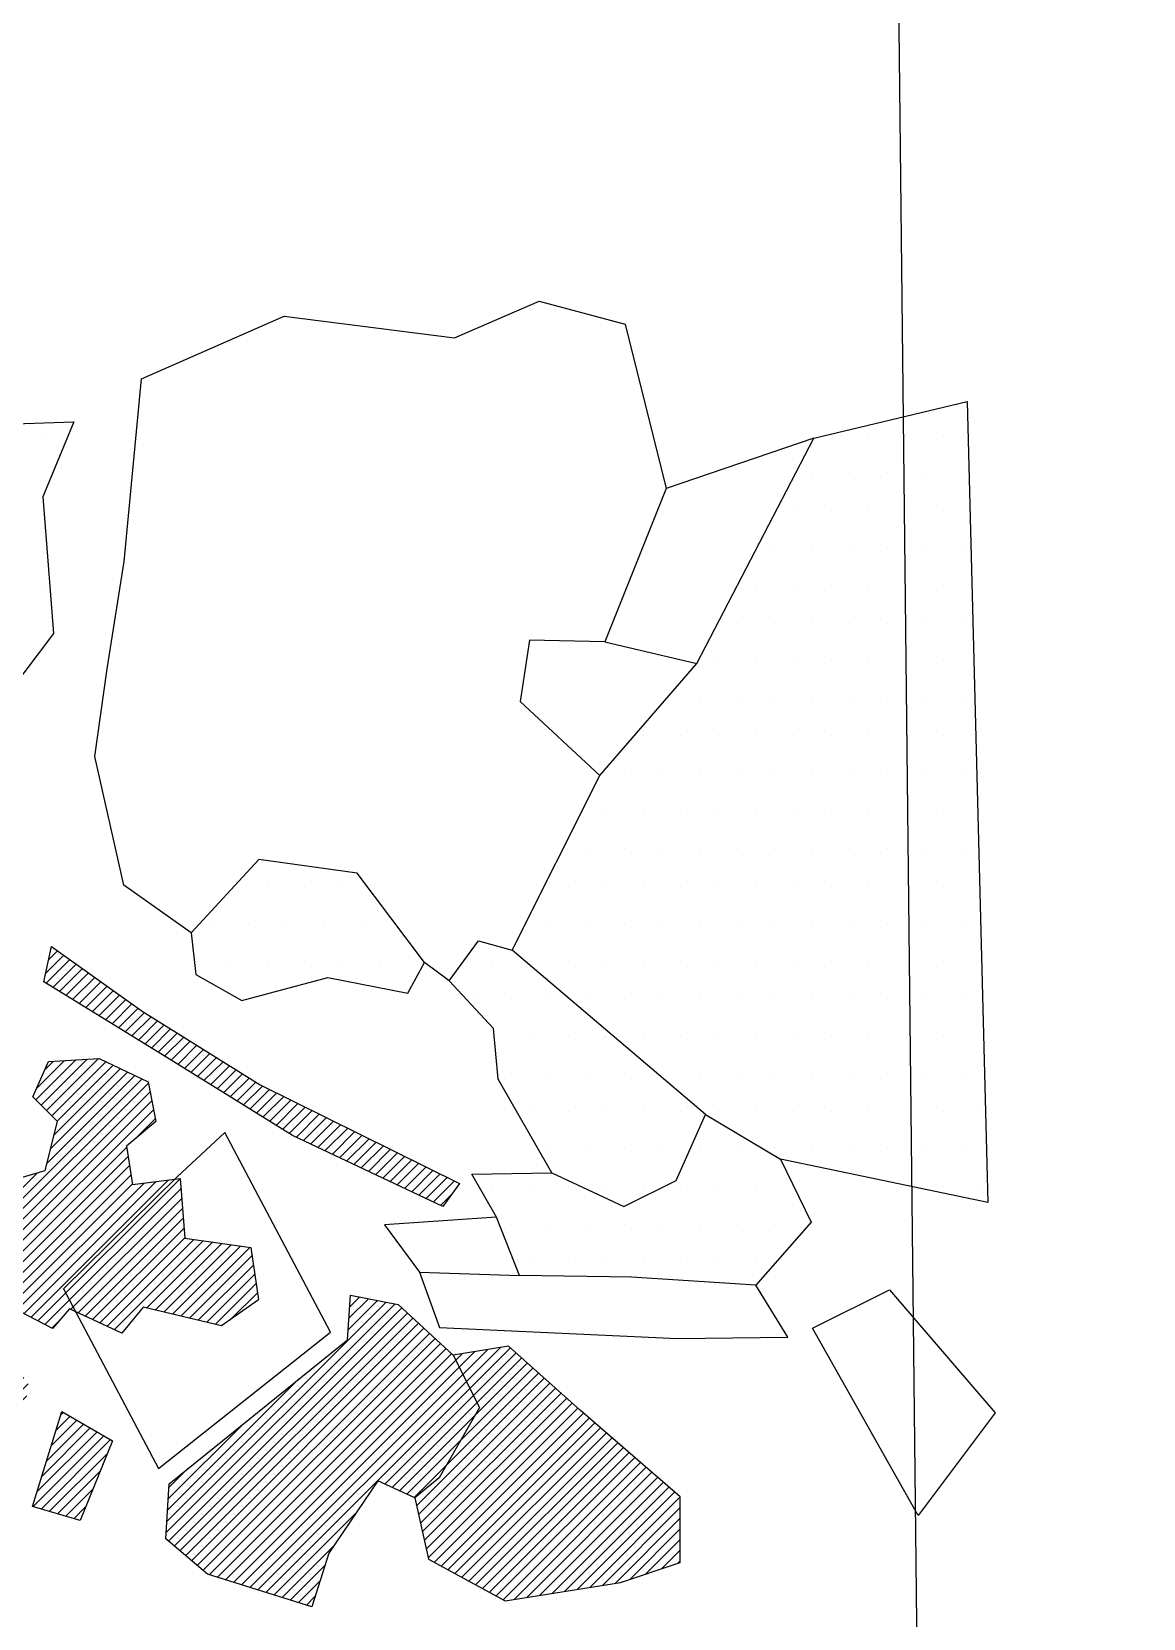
# Model space of a CAD drawing. Header units: metres. Extents: x 1.22 to 3.42, y -20.9 to -16.58.
# Drawn here: x 3.053 to 3.423, y -18.006 to -17.478 of the extents above; entities that cross this region are included whole.
import ezdxf

# ---------------------------------------------------------------- set-up
doc = ezdxf.new("R2010")
doc.units = ezdxf.units.M
doc.header["$LTSCALE"] = 25
doc.header["$MEASUREMENT"] = 0
doc.linetypes.add('STRICHPUNKTX2', pattern=[2, 1, -0.5, 0, -0.5])
doc.layers.get('0').update_dxf_attribs({"linetype": 'CONTINUOUS'})
for name, color, linetype in [('GRABUNGSGRENZE', 3, 'STRICHPUNKTX2'), ('KNOCHEN', 2, 'CONTINUOUS'), ('KNOCHENSCHRAFF', 2, 'CONTINUOUS'), ('STEINE', 4, 'CONTINUOUS'), ('STEINESCHRAFF', 4, 'CONTINUOUS')]:
    doc.layers.add(name, color=color, linetype=linetype)

# ---------------------------------------------------------------- blocks, each defined once
blk = doc.blocks.new('*X25')
at = {"color": 0}
for p, q in [((305.755, -1779.149), (306.353, -1778.551)), ((305.772, -1779.486), (306.559, -1778.699)), ((305.854, -1778.697), (306.147, -1778.404)), ((305.991, -1779.621), (306.766, -1778.846)), ((306.209, -1779.756), (306.972, -1778.993)), ((306.428, -1779.89), (307.178, -1779.14)), ((306.647, -1780.025), (307.385, -1779.288)), ((306.866, -1780.16), (307.591, -1779.435)), ((307.084, -1780.295), (307.797, -1779.582)), ((307.303, -1780.43), (308.003, -1779.729)), ((293.383, -1786.571), (299.932, -1780.022)), ((293.826, -1786.483), (300.419, -1779.89)), ((294.413, -1786.248), (300.772, -1779.89)), ((295.001, -1786.014), (301.125, -1779.89)), ((295.589, -1785.78), (301.478, -1779.891)), ((296.3, -1785.423), (301.831, -1779.891)), ((297.068, -1785.008), (302.184, -1779.892)), ((297.837, -1784.593), (302.537, -1779.892)), ((298.605, -1784.178), (302.89, -1779.893)), ((299.374, -1783.763), (303.173, -1779.964)), ((299.977, -1783.513), (303.288, -1780.202)), ((307.522, -1780.564), (308.21, -1779.877)), ((307.741, -1780.699), (308.416, -1780.024)), ((307.959, -1780.834), (308.622, -1780.171)), ((308.178, -1780.969), (308.829, -1780.318)), ((293.15, -1786.451), (299.155, -1780.446)), ((300.561, -1783.283), (303.404, -1780.44)), ((301.144, -1783.053), (303.519, -1780.678)), ((308.397, -1781.104), (309.039, -1780.461)), ((308.616, -1781.238), (309.257, -1780.597)), ((308.834, -1781.373), (309.474, -1780.733)), ((289.211, -1784.734), (292.658, -1781.286)), ((289.313, -1784.278), (292.36, -1781.23)), ((289.444, -1783.793), (292.063, -1781.174)), ((289.463, -1784.835), (292.956, -1781.342)), ((289.575, -1783.308), (291.765, -1781.119)), ((289.707, -1782.823), (291.467, -1781.063)), ((289.838, -1782.339), (291.169, -1781.007)), ((292.685, -1786.209), (297.601, -1781.293)), ((292.918, -1786.33), (298.378, -1780.869)), ((301.728, -1782.823), (303.635, -1780.916)), ((302.311, -1782.593), (303.75, -1781.154)), ((302.895, -1782.363), (303.866, -1781.392)), ((309.053, -1781.508), (309.692, -1780.869)), ((309.272, -1781.643), (309.909, -1781.005)), ((309.491, -1781.778), (310.127, -1781.141)), ((309.709, -1781.913), (310.344, -1781.278)), ((289.715, -1784.936), (293.253, -1781.398)), ((289.967, -1785.037), (293.551, -1781.454)), ((290.22, -1785.139), (293.849, -1781.51)), ((290.472, -1785.24), (294.146, -1781.565)), ((290.724, -1785.341), (294.444, -1781.621)), ((290.977, -1785.443), (294.742, -1781.677)), ((291.229, -1785.544), (295.04, -1781.733)), ((291.481, -1785.645), (295.337, -1781.789)), ((291.733, -1785.746), (295.635, -1781.845)), ((291.986, -1785.848), (295.933, -1781.901)), ((292.452, -1786.088), (296.824, -1781.716)), ((303.478, -1782.133), (303.982, -1781.63)), ((304.062, -1781.903), (304.097, -1781.868)), ((309.928, -1782.047), (310.562, -1781.414)), ((310.146, -1782.183), (310.779, -1781.55)), ((310.364, -1782.318), (310.997, -1781.686)), ((310.582, -1782.454), (311.215, -1781.822)), ((292.219, -1785.967), (296.23, -1781.956)), ((305.428, -1783.365), (306.755, -1782.038)), ((305.45, -1782.99), (306.379, -1782.06)), ((305.605, -1783.542), (307.131, -1782.016)), ((305.724, -1782.362), (306.004, -1782.083)), ((305.781, -1783.719), (307.507, -1781.994)), ((305.915, -1784.999), (308.476, -1782.439)), ((305.958, -1783.896), (307.755, -1782.099)), ((306.034, -1784.527), (308.236, -1782.326)), ((306.135, -1784.073), (307.995, -1782.213)), ((310.8, -1782.59), (311.432, -1781.958)), ((311.018, -1782.725), (311.65, -1782.094)), ((311.236, -1782.861), (311.867, -1782.23)), ((311.454, -1782.996), (312.085, -1782.366)), ((304.186, -1787.436), (308.957, -1782.665)), ((304.275, -1787.7), (309.169, -1782.807)), ((305.797, -1785.472), (308.716, -1782.552)), ((311.672, -1783.132), (312.302, -1782.502)), ((311.89, -1783.268), (312.52, -1782.638)), ((312.108, -1783.403), (312.737, -1782.774)), ((312.326, -1783.539), (312.961, -1782.904)), ((304.364, -1787.964), (309.225, -1783.103)), ((304.454, -1788.229), (309.282, -1783.4)), ((312.544, -1783.674), (313.197, -1783.021)), ((312.762, -1783.81), (313.434, -1783.137)), ((312.98, -1783.946), (313.671, -1783.254)), ((313.198, -1784.081), (313.907, -1783.371)), ((313.416, -1784.217), (314.144, -1783.488)), ((304.543, -1788.493), (309.339, -1783.697)), ((308.712, -1784.678), (309.396, -1783.994)), ((313.634, -1784.352), (314.381, -1783.605)), ((313.851, -1784.488), (314.617, -1783.722)), ((314.081, -1784.612), (314.854, -1783.839)), ((314.321, -1784.725), (315.091, -1783.956)), ((314.562, -1784.838), (315.327, -1784.073)), ((314.802, -1784.952), (315.564, -1784.189)), ((315.042, -1785.065), (315.801, -1784.306)), ((315.283, -1785.178), (316.037, -1784.423)), ((315.523, -1785.291), (316.274, -1784.54)), ((304.633, -1788.757), (308.448, -1784.941)), ((315.763, -1785.404), (316.511, -1784.657)), ((316.004, -1785.518), (316.747, -1784.774)), ((316.244, -1785.631), (316.984, -1784.891)), ((316.484, -1785.744), (317.221, -1785.008)), ((304.566, -1789.531), (308.545, -1785.552)), ((304.692, -1789.051), (308.497, -1785.247)), ((316.725, -1785.857), (317.457, -1785.125)), ((316.965, -1785.97), (317.694, -1785.242)), ((317.206, -1786.084), (317.931, -1785.358)), ((317.446, -1786.197), (318.167, -1785.475)), ((317.686, -1786.31), (318.404, -1785.592)), ((303.918, -1786.643), (304.483, -1786.078)), ((304.007, -1786.908), (304.979, -1785.935)), ((304.096, -1787.172), (305.476, -1785.792)), ((304.44, -1790.01), (308.593, -1785.857)), ((304.795, -1790.362), (309.025, -1786.132)), ((305.028, -1790.483), (309.43, -1786.081)), ((305.261, -1790.603), (309.836, -1786.029)), ((305.494, -1790.724), (310.229, -1785.989)), ((317.927, -1786.423), (318.641, -1785.709)), ((318.167, -1786.536), (318.877, -1785.826)), ((318.407, -1786.65), (319.114, -1785.943)), ((318.648, -1786.763), (319.351, -1786.06)), ((303.828, -1786.379), (303.986, -1786.221)), ((304.562, -1790.242), (308.642, -1786.162)), ((305.727, -1790.845), (310.254, -1786.318)), ((306.59, -1790.335), (310.279, -1786.647)), ((318.888, -1786.876), (319.248, -1786.516)), ((283.329, -1789.555), (285.811, -1787.073)), ((306.83, -1790.449), (310.303, -1786.975)), ((283.253, -1789.277), (285.296, -1787.234)), ((283.464, -1789.774), (286.01, -1787.227)), ((283.569, -1788.608), (284.782, -1787.395)), ((283.598, -1789.992), (286.205, -1787.385)), ((283.733, -1790.211), (286.4, -1787.544)), ((283.868, -1790.429), (286.595, -1787.703)), ((283.885, -1787.938), (284.267, -1787.556)), ((307.07, -1790.562), (310.328, -1787.304)), ((307.31, -1790.675), (310.353, -1787.633)), ((284.094, -1790.557), (286.551, -1788.1)), ((307.551, -1790.789), (310.378, -1787.961)), ((307.791, -1790.902), (310.68, -1788.013)), ((308.031, -1791.016), (310.99, -1788.057)), ((309.107, -1790.293), (311.3, -1788.1)), ((309.393, -1790.36), (311.61, -1788.144)), ((309.679, -1790.428), (311.92, -1788.188)), ((309.965, -1790.496), (312.23, -1788.231)), ((284.324, -1790.681), (286.446, -1788.558)), ((310.251, -1790.563), (312.539, -1788.275)), ((310.537, -1790.631), (312.614, -1788.554)), ((284.553, -1790.805), (286.436, -1788.923)), ((284.783, -1790.929), (286.603, -1789.109)), ((284.985, -1794.263), (290.335, -1788.912)), ((285.012, -1791.053), (286.77, -1789.295)), ((285.149, -1794.452), (290.659, -1788.942)), ((285.312, -1794.642), (290.965, -1788.99)), ((285.476, -1794.832), (291.194, -1789.114)), ((285.64, -1795.022), (291.424, -1789.238)), ((289.005, -1789.889), (290.012, -1788.882)), ((289.102, -1789.438), (289.688, -1788.853)), ((289.199, -1788.987), (289.364, -1788.823)), ((295.891, -1792.548), (299.149, -1789.291)), ((296.306, -1792.488), (299.542, -1789.251)), ((296.72, -1792.427), (299.936, -1789.211)), ((297.134, -1792.367), (300.313, -1789.187)), ((297.548, -1792.306), (300.652, -1789.203)), ((297.962, -1792.246), (300.99, -1789.218)), ((298.37, -1792.191), (301.328, -1789.233)), ((298.74, -1792.175), (301.666, -1789.249)), ((299.11, -1792.158), (302.004, -1789.264)), ((299.48, -1792.142), (302.342, -1789.279)), ((299.85, -1792.126), (302.681, -1789.295)), ((300.22, -1792.109), (303.019, -1789.31)), ((310.823, -1790.699), (312.659, -1788.862)), ((311.109, -1790.766), (312.704, -1789.171)), ((285.212, -1791.207), (286.937, -1789.482)), ((285.276, -1791.497), (287.105, -1789.668)), ((285.804, -1795.212), (291.653, -1789.362)), ((285.977, -1795.392), (291.882, -1789.487)), ((286.386, -1795.337), (292.111, -1789.611)), ((286.795, -1795.281), (292.341, -1789.735)), ((290.085, -1793.759), (294.001, -1789.843)), ((290.823, -1793.374), (294.404, -1789.793)), ((291.561, -1792.989), (294.808, -1789.743)), ((292.026, -1792.878), (295.211, -1789.693)), ((292.407, -1792.851), (295.606, -1789.652)), ((292.788, -1792.823), (296, -1789.612)), ((293.169, -1792.796), (296.393, -1789.572)), ((293.55, -1792.768), (296.787, -1789.532)), ((293.931, -1792.741), (297.18, -1789.492)), ((294.313, -1792.713), (297.574, -1789.452)), ((294.694, -1792.686), (297.968, -1789.412)), ((295.075, -1792.658), (298.361, -1789.371)), ((295.477, -1792.609), (298.755, -1789.331)), ((300.59, -1792.093), (303.357, -1789.325)), ((300.959, -1792.077), (303.676, -1789.36)), ((311.395, -1790.834), (312.749, -1789.48)), ((311.937, -1790.645), (312.794, -1789.788)), ((284.224, -1793.256), (287.544, -1789.936)), ((284.33, -1793.504), (287.834, -1789.999)), ((284.494, -1793.693), (288.124, -1790.063)), ((284.657, -1793.883), (288.413, -1790.127)), ((284.821, -1794.073), (288.703, -1790.191)), ((285.34, -1791.786), (287.272, -1789.854)), ((287.285, -1795.144), (292.57, -1789.86)), ((287.975, -1794.808), (292.799, -1789.984)), ((288.666, -1794.471), (293.194, -1789.943)), ((289.356, -1794.134), (293.597, -1789.893)), ((301.329, -1792.06), (303.141, -1790.248)), ((309.765, -1797.767), (317.375, -1790.156)), ((309.786, -1797.392), (317.08, -1790.099)), ((309.836, -1798.049), (317.597, -1790.289)), ((315.81, -1791.014), (316.784, -1790.041)), ((315.837, -1790.634), (316.488, -1789.983)), ((315.864, -1790.254), (316.192, -1789.926)), ((315.891, -1789.873), (315.896, -1789.868)), ((305.96, -1790.965), (306.183, -1790.742)), ((310.027, -1798.212), (317.781, -1790.458)), ((310.218, -1798.375), (317.965, -1790.627)), ((310.408, -1798.538), (318.149, -1790.797)), ((300.47, -1795.041), (304.171, -1791.339)), ((308.271, -1791.129), (308.35, -1791.05)), ((310.599, -1798.701), (318.334, -1790.966)), ((310.79, -1798.863), (318.518, -1791.135)), ((310.98, -1799.026), (318.702, -1791.305)), ((299.897, -1794.199), (302.195, -1791.901)), ((300.041, -1794.41), (302.689, -1791.761)), ((300.184, -1794.62), (303.183, -1791.62)), ((300.327, -1794.831), (303.677, -1791.48)), ((300.741, -1795.124), (304.329, -1791.536)), ((301.069, -1795.149), (304.469, -1791.75)), ((311.188, -1799.172), (318.886, -1791.474)), ((311.458, -1799.256), (319.071, -1791.643)), ((311.728, -1799.34), (319.255, -1791.812)), ((319.392, -1792.029), (319.607, -1791.814)), ((319.51, -1792.265), (320.031, -1791.744)), ((319.627, -1792.5), (320.454, -1791.674)), ((319.745, -1792.736), (320.878, -1791.604)), ((319.863, -1792.972), (321.216, -1791.619)), ((319.98, -1793.208), (321.402, -1791.786)), ((320.098, -1793.444), (321.589, -1791.953)), ((283.907, -1792.513), (284.025, -1792.394)), ((284.012, -1792.76), (284.486, -1792.287)), ((284.118, -1793.008), (284.946, -1792.18)), ((299.754, -1793.989), (301.701, -1792.042)), ((301.397, -1795.175), (304.608, -1791.963)), ((301.725, -1795.2), (304.748, -1792.177)), ((302.054, -1795.225), (304.888, -1792.391)), ((311.997, -1799.423), (319.392, -1792.029)), ((312.267, -1799.507), (319.51, -1792.265)), ((319.093, -1795.51), (322.148, -1792.455)), ((319.556, -1794.694), (321.962, -1792.288)), ((320.018, -1793.877), (321.775, -1792.121)), ((290.762, -1794.142), (291.956, -1792.948)), ((302.382, -1795.25), (305.028, -1792.604)), ((302.71, -1795.276), (305.168, -1792.818)), ((309.808, -1797.017), (314.17, -1792.654)), ((312.537, -1799.591), (319.627, -1792.5)), ((312.807, -1799.675), (319.745, -1792.736)), ((313.077, -1799.758), (319.863, -1792.972)), ((318.085, -1796.871), (322.335, -1792.622)), ((318.15, -1797.16), (322.521, -1792.789)), ((318.215, -1797.449), (322.708, -1792.956)), ((290.555, -1797.178), (294.216, -1793.516)), ((290.597, -1796.782), (293.987, -1793.392)), ((290.64, -1796.386), (293.697, -1793.329)), ((290.682, -1795.99), (293.407, -1793.265)), ((290.724, -1795.595), (293.117, -1793.202)), ((290.761, -1794.85), (292.537, -1793.075)), ((290.761, -1795.204), (292.827, -1793.138)), ((290.762, -1794.496), (292.246, -1793.011)), ((303.038, -1795.301), (305.122, -1793.217)), ((317.035, -1796.154), (319.98, -1793.208)), ((317.277, -1796.265), (320.098, -1793.444)), ((318.279, -1797.738), (322.894, -1793.123)), ((318.344, -1798.027), (323.081, -1793.29)), ((318.408, -1798.316), (323.267, -1793.457)), ((290.369, -1798.424), (294.815, -1793.978)), ((290.431, -1798.008), (294.616, -1793.824)), ((290.494, -1797.593), (294.416, -1793.67)), ((303.367, -1795.326), (304.642, -1794.051)), ((305.933, -1794.881), (306.789, -1794.026)), ((306.091, -1794.37), (306.565, -1793.896)), ((306.248, -1793.859), (306.34, -1793.767)), ((317.519, -1796.377), (320.018, -1793.877)), ((318.473, -1798.605), (323.453, -1793.624)), ((318.675, -1798.757), (323.642, -1793.79)), ((318.904, -1798.881), (323.831, -1793.954)), ((290.477, -1798.67), (295.015, -1794.132)), ((290.672, -1798.829), (295.214, -1794.286)), ((290.866, -1798.988), (295.418, -1794.437)), ((291.061, -1799.146), (295.752, -1794.456)), ((291.327, -1799.234), (296.087, -1794.475)), ((291.672, -1799.243), (296.421, -1794.494)), ((292.017, -1799.251), (296.756, -1794.513)), ((292.363, -1799.259), (297.09, -1794.532)), ((305.325, -1796.904), (307.685, -1794.543)), ((305.462, -1796.413), (307.461, -1794.414)), ((305.619, -1795.902), (307.237, -1794.284)), ((305.776, -1795.392), (307.013, -1794.155)), ((309.829, -1796.642), (312.327, -1794.144)), ((319.133, -1799.005), (324.021, -1794.117)), ((319.363, -1799.129), (324.211, -1794.281)), ((319.592, -1799.254), (324.4, -1794.445)), ((292.708, -1799.268), (297.337, -1794.638)), ((293.053, -1799.276), (297.506, -1794.822)), ((293.398, -1799.284), (297.676, -1795.007)), ((303.695, -1795.352), (304.161, -1794.885)), ((305.598, -1796.984), (307.909, -1794.673)), ((317.761, -1796.488), (319.556, -1794.694)), ((319.821, -1799.378), (324.59, -1794.609)), ((320.051, -1799.502), (324.78, -1794.773)), ((320.28, -1799.626), (324.969, -1794.937)), ((320.509, -1799.75), (325.159, -1795.101)), ((295.001, -1798.035), (297.845, -1795.191)), ((295.48, -1797.909), (298.015, -1795.375)), ((295.887, -1797.856), (298.184, -1795.559)), ((305.872, -1797.063), (307.794, -1795.141)), ((309.85, -1796.267), (310.484, -1795.634)), ((318.003, -1796.599), (319.093, -1795.51)), ((320.739, -1799.875), (325.349, -1795.264)), ((320.968, -1799.999), (325.539, -1795.428)), ((321.332, -1799.988), (325.728, -1795.592)), ((296.293, -1797.803), (298.354, -1795.743)), ((296.7, -1797.75), (298.523, -1795.927)), ((297.095, -1797.709), (298.693, -1796.111)), ((306.146, -1797.143), (307.553, -1795.736)), ((321.752, -1799.922), (325.918, -1795.756)), ((322.173, -1799.855), (326.108, -1795.92)), ((322.593, -1799.788), (326.297, -1796.084)), ((286.943, -1796.9), (287.251, -1796.593)), ((287.073, -1797.124), (287.945, -1796.252)), ((287.202, -1797.348), (288.125, -1796.426)), ((287.332, -1797.572), (288.305, -1796.599)), ((297.432, -1797.725), (298.862, -1796.295)), ((297.77, -1797.741), (299.032, -1796.479)), ((298.107, -1797.758), (299.201, -1796.663)), ((306.42, -1797.223), (307.312, -1796.331)), ((323.013, -1799.721), (326.487, -1796.248)), ((323.433, -1799.655), (326.677, -1796.411)), ((323.854, -1799.588), (326.861, -1796.581)), ((287.462, -1797.796), (288.485, -1796.773)), ((287.591, -1798.02), (288.665, -1796.946)), ((287.721, -1798.244), (288.846, -1797.119)), ((298.444, -1797.774), (299.371, -1796.847)), ((298.781, -1797.79), (299.54, -1797.031)), ((299.119, -1797.806), (299.71, -1797.216)), ((306.693, -1797.303), (307.071, -1796.925)), ((313.347, -1799.842), (316.071, -1797.117)), ((324.274, -1799.521), (326.86, -1796.935)), ((287.854, -1798.465), (289.026, -1797.293)), ((288.071, -1798.601), (289.206, -1797.466)), ((288.289, -1798.736), (289.386, -1797.64)), ((299.456, -1797.823), (299.879, -1797.4)), ((299.793, -1797.839), (300.049, -1797.584)), ((324.694, -1799.455), (326.86, -1797.289)), ((325.179, -1799.324), (326.86, -1797.643)), ((288.507, -1798.872), (289.566, -1797.813)), ((288.725, -1799.008), (289.746, -1797.986)), ((288.943, -1799.144), (289.927, -1798.16)), ((300.131, -1797.855), (300.218, -1797.768)), ((313.616, -1799.926), (315.31, -1798.232)), ((325.708, -1799.148), (326.859, -1797.997)), ((289.16, -1799.28), (290.107, -1798.333)), ((289.378, -1799.415), (290.287, -1798.507)), ((326.237, -1798.972), (326.859, -1798.351)), ((326.766, -1798.797), (326.858, -1798.705)), ((289.596, -1799.551), (290.035, -1799.112)), ((313.886, -1800.009), (315.033, -1798.863)), ((314.156, -1800.093), (314.87, -1799.379)), ((314.426, -1800.177), (314.707, -1799.896))]:
    blk.add_line(p, q, dxfattribs=at)
blk = doc.blocks.new('*X30')
at = {"color": 0}
for p, q in [((305.625, -1761.25), (305.625, -1761.25)), ((331.875, -1761.25), (331.875, -1761.25)), ((333.125, -1761.25), (333.125, -1761.25)), ((334.375, -1761.25), (334.375, -1761.25)), ((335.625, -1761.25), (335.625, -1761.25)), ((331.25, -1762.5), (331.25, -1762.5)), ((332.5, -1762.5), (332.5, -1762.5)), ((333.75, -1762.5), (333.75, -1762.5)), ((335, -1762.5), (335, -1762.5)), ((336.25, -1762.5), (336.25, -1762.5)), ((305.625, -1763.75), (305.625, -1763.75)), ((330.625, -1763.75), (330.625, -1763.75)), ((331.875, -1763.75), (331.875, -1763.75)), ((333.125, -1763.75), (333.125, -1763.75)), ((334.375, -1763.75), (334.375, -1763.75)), ((335.625, -1763.75), (335.625, -1763.75)), ((330, -1765), (330, -1765)), ((331.25, -1765), (331.25, -1765)), ((332.5, -1765), (332.5, -1765)), ((333.75, -1765), (333.75, -1765)), ((335, -1765), (335, -1765)), ((336.25, -1765), (336.25, -1765)), ((305.625, -1766.25), (305.625, -1766.25)), ((329.375, -1766.25), (329.375, -1766.25)), ((330.625, -1766.25), (330.625, -1766.25)), ((331.875, -1766.25), (331.875, -1766.25)), ((333.125, -1766.25), (333.125, -1766.25)), ((334.375, -1766.25), (334.375, -1766.25)), ((335.625, -1766.25), (335.625, -1766.25)), ((328.75, -1767.5), (328.75, -1767.5)), ((330, -1767.5), (330, -1767.5)), ((331.25, -1767.5), (331.25, -1767.5)), ((332.5, -1767.5), (332.5, -1767.5)), ((333.75, -1767.5), (333.75, -1767.5)), ((335, -1767.5), (335, -1767.5)), ((336.25, -1767.5), (336.25, -1767.5)), ((328.125, -1768.75), (328.125, -1768.75)), ((329.375, -1768.75), (329.375, -1768.75)), ((330.625, -1768.75), (330.625, -1768.75)), ((331.875, -1768.75), (331.875, -1768.75)), ((333.125, -1768.75), (333.125, -1768.75)), ((334.375, -1768.75), (334.375, -1768.75)), ((335.625, -1768.75), (335.625, -1768.75)), ((327.5, -1770), (327.5, -1770)), ((328.75, -1770), (328.75, -1770)), ((330, -1770), (330, -1770)), ((331.25, -1770), (331.25, -1770)), ((332.5, -1770), (332.5, -1770)), ((333.75, -1770), (333.75, -1770)), ((335, -1770), (335, -1770)), ((336.25, -1770), (336.25, -1770)), ((325.625, -1771.25), (325.625, -1771.25)), ((326.875, -1771.25), (326.875, -1771.25)), ((328.125, -1771.25), (328.125, -1771.25)), ((329.375, -1771.25), (329.375, -1771.25)), ((330.625, -1771.25), (330.625, -1771.25)), ((331.875, -1771.25), (331.875, -1771.25)), ((333.125, -1771.25), (333.125, -1771.25)), ((334.375, -1771.25), (334.375, -1771.25)), ((335.625, -1771.25), (335.625, -1771.25)), ((325, -1772.5), (325, -1772.5)), ((326.25, -1772.5), (326.25, -1772.5)), ((327.5, -1772.5), (327.5, -1772.5)), ((328.75, -1772.5), (328.75, -1772.5)), ((330, -1772.5), (330, -1772.5)), ((331.25, -1772.5), (331.25, -1772.5)), ((332.5, -1772.5), (332.5, -1772.5)), ((333.75, -1772.5), (333.75, -1772.5)), ((335, -1772.5), (335, -1772.5)), ((336.25, -1772.5), (336.25, -1772.5)), ((324.375, -1773.75), (324.375, -1773.75)), ((325.625, -1773.75), (325.625, -1773.75)), ((326.875, -1773.75), (326.875, -1773.75)), ((328.125, -1773.75), (328.125, -1773.75)), ((329.375, -1773.75), (329.375, -1773.75)), ((330.625, -1773.75), (330.625, -1773.75)), ((331.875, -1773.75), (331.875, -1773.75)), ((333.125, -1773.75), (333.125, -1773.75)), ((334.375, -1773.75), (334.375, -1773.75)), ((335.625, -1773.75), (335.625, -1773.75)), ((323.75, -1775), (323.75, -1775)), ((325, -1775), (325, -1775)), ((326.25, -1775), (326.25, -1775)), ((327.5, -1775), (327.5, -1775)), ((328.75, -1775), (328.75, -1775)), ((330, -1775), (330, -1775)), ((331.25, -1775), (331.25, -1775)), ((332.5, -1775), (332.5, -1775)), ((333.75, -1775), (333.75, -1775)), ((335, -1775), (335, -1775)), ((336.25, -1775), (336.25, -1775)), ((313.125, -1776.25), (313.125, -1776.25)), ((314.375, -1776.25), (314.375, -1776.25)), ((315.625, -1776.25), (315.625, -1776.25)), ((323.125, -1776.25), (323.125, -1776.25)), ((324.375, -1776.25), (324.375, -1776.25)), ((325.625, -1776.25), (325.625, -1776.25)), ((326.875, -1776.25), (326.875, -1776.25)), ((328.125, -1776.25), (328.125, -1776.25)), ((329.375, -1776.25), (329.375, -1776.25)), ((330.625, -1776.25), (330.625, -1776.25)), ((331.875, -1776.25), (331.875, -1776.25)), ((333.125, -1776.25), (333.125, -1776.25)), ((334.375, -1776.25), (334.375, -1776.25)), ((335.625, -1776.25), (335.625, -1776.25)), ((311.25, -1777.5), (311.25, -1777.5)), ((312.5, -1777.5), (312.5, -1777.5)), ((313.75, -1777.5), (313.75, -1777.5)), ((315, -1777.5), (315, -1777.5)), ((316.25, -1777.5), (316.25, -1777.5)), ((322.5, -1777.5), (322.5, -1777.5)), ((323.75, -1777.5), (323.75, -1777.5)), ((325, -1777.5), (325, -1777.5)), ((326.25, -1777.5), (326.25, -1777.5)), ((327.5, -1777.5), (327.5, -1777.5)), ((328.75, -1777.5), (328.75, -1777.5)), ((330, -1777.5), (330, -1777.5)), ((331.25, -1777.5), (331.25, -1777.5)), ((332.5, -1777.5), (332.5, -1777.5)), ((333.75, -1777.5), (333.75, -1777.5)), ((335, -1777.5), (335, -1777.5)), ((336.25, -1777.5), (336.25, -1777.5)), ((311.875, -1778.75), (311.875, -1778.75)), ((313.125, -1778.75), (313.125, -1778.75)), ((314.375, -1778.75), (314.375, -1778.75)), ((315.625, -1778.75), (315.625, -1778.75)), ((316.875, -1778.75), (316.875, -1778.75)), ((318.125, -1778.75), (318.125, -1778.75)), ((320.625, -1778.75), (320.625, -1778.75)), ((321.875, -1778.75), (321.875, -1778.75)), ((323.125, -1778.75), (323.125, -1778.75)), ((324.375, -1778.75), (324.375, -1778.75)), ((325.625, -1778.75), (325.625, -1778.75)), ((326.875, -1778.75), (326.875, -1778.75)), ((328.125, -1778.75), (328.125, -1778.75)), ((329.375, -1778.75), (329.375, -1778.75)), ((330.625, -1778.75), (330.625, -1778.75)), ((331.875, -1778.75), (331.875, -1778.75)), ((333.125, -1778.75), (333.125, -1778.75)), ((334.375, -1778.75), (334.375, -1778.75)), ((335.625, -1778.75), (335.625, -1778.75)), ((336.875, -1778.75), (336.875, -1778.75)), ((320, -1780), (320, -1780)), ((321.25, -1780), (321.25, -1780)), ((322.5, -1780), (322.5, -1780)), ((323.75, -1780), (323.75, -1780)), ((325, -1780), (325, -1780)), ((326.25, -1780), (326.25, -1780)), ((327.5, -1780), (327.5, -1780)), ((328.75, -1780), (328.75, -1780)), ((330, -1780), (330, -1780)), ((331.25, -1780), (331.25, -1780)), ((332.5, -1780), (332.5, -1780)), ((333.75, -1780), (333.75, -1780)), ((335, -1780), (335, -1780)), ((336.25, -1780), (336.25, -1780)), ((321.875, -1781.25), (321.875, -1781.25)), ((323.125, -1781.25), (323.125, -1781.25)), ((324.375, -1781.25), (324.375, -1781.25)), ((325.625, -1781.25), (325.625, -1781.25)), ((326.875, -1781.25), (326.875, -1781.25)), ((328.125, -1781.25), (328.125, -1781.25)), ((329.375, -1781.25), (329.375, -1781.25)), ((330.625, -1781.25), (330.625, -1781.25)), ((331.875, -1781.25), (331.875, -1781.25)), ((333.125, -1781.25), (333.125, -1781.25)), ((334.375, -1781.25), (334.375, -1781.25)), ((335.625, -1781.25), (335.625, -1781.25)), ((336.875, -1781.25), (336.875, -1781.25)), ((321.25, -1782.5), (321.25, -1782.5)), ((322.5, -1782.5), (322.5, -1782.5)), ((323.75, -1782.5), (323.75, -1782.5)), ((325, -1782.5), (325, -1782.5)), ((326.25, -1782.5), (326.25, -1782.5)), ((327.5, -1782.5), (327.5, -1782.5)), ((328.75, -1782.5), (328.75, -1782.5)), ((330, -1782.5), (330, -1782.5)), ((331.25, -1782.5), (331.25, -1782.5)), ((332.5, -1782.5), (332.5, -1782.5)), ((333.75, -1782.5), (333.75, -1782.5)), ((335, -1782.5), (335, -1782.5)), ((336.25, -1782.5), (336.25, -1782.5)), ((321.875, -1783.75), (321.875, -1783.75)), ((323.125, -1783.75), (323.125, -1783.75)), ((324.375, -1783.75), (324.375, -1783.75)), ((325.625, -1783.75), (325.625, -1783.75)), ((326.875, -1783.75), (326.875, -1783.75)), ((328.125, -1783.75), (328.125, -1783.75)), ((329.375, -1783.75), (329.375, -1783.75)), ((330.625, -1783.75), (330.625, -1783.75)), ((331.875, -1783.75), (331.875, -1783.75)), ((333.125, -1783.75), (333.125, -1783.75)), ((334.375, -1783.75), (334.375, -1783.75)), ((335.625, -1783.75), (335.625, -1783.75)), ((336.875, -1783.75), (336.875, -1783.75)), ((322.5, -1785), (322.5, -1785)), ((323.75, -1785), (323.75, -1785)), ((325, -1785), (325, -1785)), ((326.25, -1785), (326.25, -1785)), ((327.5, -1785), (327.5, -1785)), ((328.75, -1785), (328.75, -1785)), ((330, -1785), (330, -1785)), ((331.25, -1785), (331.25, -1785)), ((332.5, -1785), (332.5, -1785)), ((333.75, -1785), (333.75, -1785)), ((335, -1785), (335, -1785)), ((336.25, -1785), (336.25, -1785)), ((320.625, -1786.25), (320.625, -1786.25)), ((321.875, -1786.25), (321.875, -1786.25)), ((323.125, -1786.25), (323.125, -1786.25)), ((324.375, -1786.25), (324.375, -1786.25)), ((325.625, -1786.25), (325.625, -1786.25)), ((326.875, -1786.25), (326.875, -1786.25)), ((328.125, -1786.25), (328.125, -1786.25)), ((329.375, -1786.25), (329.375, -1786.25)), ((330.625, -1786.25), (330.625, -1786.25)), ((335.625, -1786.25), (335.625, -1786.25)), ((336.875, -1786.25), (336.875, -1786.25)), ((321.25, -1787.5), (321.25, -1787.5)), ((322.5, -1787.5), (322.5, -1787.5)), ((323.75, -1787.5), (323.75, -1787.5)), ((325, -1787.5), (325, -1787.5)), ((326.25, -1787.5), (326.25, -1787.5)), ((327.5, -1787.5), (327.5, -1787.5)), ((328.75, -1787.5), (328.75, -1787.5)), ((330, -1787.5), (330, -1787.5)), ((321.875, -1788.75), (321.875, -1788.75)), ((323.125, -1788.75), (323.125, -1788.75)), ((324.375, -1788.75), (324.375, -1788.75)), ((325.625, -1788.75), (325.625, -1788.75)), ((326.875, -1788.75), (326.875, -1788.75)), ((328.125, -1788.75), (328.125, -1788.75)), ((329.375, -1788.75), (329.375, -1788.75))]:
    blk.add_line(p, q, dxfattribs=at)

msp = doc.modelspace()

# ---------------------------------------------------------------- linework, layer by layer
at = {"layer": 'GRABUNGSGRENZE', "flags": 128}
msp.add_lwpolyline([(3.42258, -20.89643), (3.36962, -20.00224), (3.33165, -16.61006)], dxfattribs=at)
at = {"layer": 'KNOCHEN'}
for points in [[(3.18959, -17.86909), (3.13958, -17.84554), (3.09927, -17.82047), (3.05692, -17.79437), (3.05949, -17.78263), (3.08959, -17.80411), (3.12887, -17.82867), (3.19521, -17.86144), (3.18959, -17.86909)], [(3.04709, -17.88984), (3.03794, -17.86277), (3.05735, -17.85718), (3.06146, -17.84084), (3.0533, -17.83266), (3.05842, -17.82092), (3.07527, -17.81992), (3.0916, -17.8276), (3.09414, -17.84088), (3.08442, -17.84904), (3.08645, -17.86181), (3.10228, -17.85979), (3.10379, -17.8797), (3.12574, -17.8828), (3.12827, -17.90016), (3.116, -17.90883), (3.08997, -17.90267), (3.08281, -17.91134), (3.06546, -17.90314), (3.05983, -17.90977), (3.04401, -17.90158), (3.04709, -17.88984)], [(3.1931, -17.91863), (3.20176, -17.936), (3.18845, -17.95947), (3.18027, -17.9661), (3.16802, -17.96047), (3.15165, -17.98445), (3.14601, -18.00231), (3.1113, -17.99154), (3.09753, -17.97978), (3.09857, -17.9614), (3.15787, -17.91348), (3.15891, -17.89867), (3.17474, -17.90175), (3.1931, -17.91863)], [(3.18027, -17.9661), (3.18484, -17.98653), (3.21035, -18.00035), (3.24866, -17.99428), (3.26858, -17.98766), (3.26861, -17.96571), (3.23546, -17.93707), (3.21148, -17.91559), (3.1931, -17.91863)], [(3.05312, -17.969), (3.06286, -17.93735), (3.0797, -17.94708), (3.06894, -17.97362), (3.05312, -17.969)]]:
    msp.add_lwpolyline(points, dxfattribs=at)
at = {"layer": 'STEINE'}
for points in [[(3.10596, -17.77809), (3.08351, -17.76223), (3.07387, -17.71933), (3.07799, -17.69023), (3.08366, -17.65449), (3.08935, -17.59373), (3.13687, -17.57286), (3.19354, -17.58008), (3.22164, -17.56786), (3.25022, -17.57556), (3.26394, -17.63021)], [(3.27695, -17.83857), (3.21268, -17.78385), (3.24186, -17.72567), (3.27408, -17.68844), (3.31298, -17.61343), (3.36406, -17.60124), (3.37086, -17.8678)], [(2.98904, -17.76517), (2.96966, -17.74881), (2.95187, -17.68496), (2.9213, -17.63487), (2.9351, -17.62519), (2.98159, -17.61095), (3.06686, -17.608), (3.05662, -17.63301), (3.06013, -17.67846), (3.01001, -17.74478), (2.98904, -17.76517)], [(3.31298, -17.61343), (3.26394, -17.63021), (3.24345, -17.68125), (3.27408, -17.68844)], [(3.24345, -17.68125), (3.21843, -17.68071), (3.21534, -17.70113), (3.24186, -17.72567), (3.24186, -17.72567)], [(3.18357, -17.78789), (3.16114, -17.75825), (3.12846, -17.75361), (3.10596, -17.77809), (3.10748, -17.79188), (3.12278, -17.80058), (3.15139, -17.79296), (3.17794, -17.7981), (3.18357, -17.78789)], [(3.22586, -17.85791), (3.20803, -17.82673), (3.20652, -17.80988), (3.19173, -17.79403), (3.20145, -17.78077), (3.21268, -17.78385)], [(3.19173, -17.79403), (3.18357, -17.78789)], [(3.20745, -17.87269), (3.1993, -17.85838), (3.22586, -17.85791), (3.24984, -17.86917), (3.26721, -17.86051), (3.27695, -17.83857), (3.30195, -17.85341), (3.31213, -17.87436), (3.29372, -17.89527), (3.25236, -17.89266), (3.21509, -17.8921)], [(3.06343, -17.8965), (3.09501, -17.95629), (3.15226, -17.91092), (3.11711, -17.84449), (3.10126, -17.85928), (3.06343, -17.8965)], [(3.37086, -17.8678), (3.30195, -17.85341)], [(3.17018, -17.8752), (3.1819, -17.89104), (3.21509, -17.8921), (3.20745, -17.87269), (3.17018, -17.8752)], [(3.1819, -17.89104), (3.18851, -17.90943), (3.26766, -17.91311), (3.30442, -17.91265), (3.29372, -17.89527)], [(3.34775, -17.97194), (3.3126, -17.90959), (3.33815, -17.89686), (3.37333, -17.93776), (3.34775, -17.97194)]]:
    msp.add_lwpolyline(points, dxfattribs=at)

# ---------------------------------------------------------------- block references
at = {"layer": 'KNOCHENSCHRAFF', "xscale": 0.01, "yscale": 0.01, "zscale": 0.01}
msp.add_blockref('*X25', (0, 0), dxfattribs=at)
at = {"layer": 'STEINESCHRAFF', "xscale": 0.01, "yscale": 0.01, "zscale": 0.01}
msp.add_blockref('*X30', (0, 0), dxfattribs=at)

doc.saveas('drawing.dxf')
